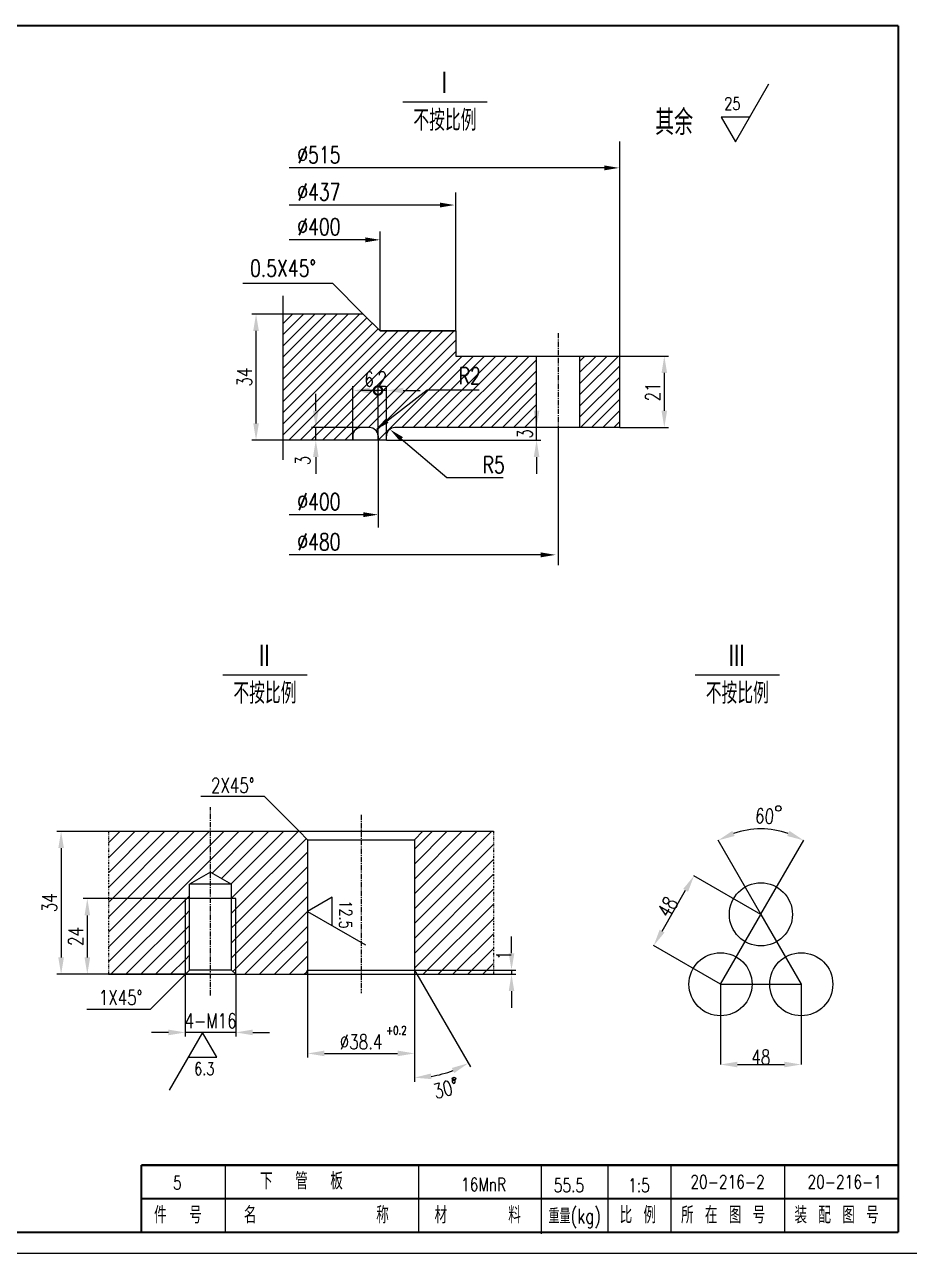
# Model space of a CAD drawing. Extents: x -11639 to -9817, y 3347 to 4292.
# Drawn here: x -10449.5 to -10239.1, y 3512.7 to 3804.9 of the extents above; entities that cross this region are included whole.
import ezdxf
from ezdxf.enums import TextEntityAlignment as Align

# ---------------------------------------------------------------- set-up
doc = ezdxf.new("R2010")
doc.units = 0
doc.header["$LTSCALE"] = 10
doc.header["$MEASUREMENT"] = 0
doc.linetypes.add('CENTER', pattern=[2, 1.25, -0.25, 0.25, -0.25])
doc.linetypes.add('DIVIDE', pattern=[1.25, 0.5, -0.25, 0, -0.25, 0, -0.25])
doc.layers.get('0').update_dxf_attribs({"linetype": 'CONTINUOUS'})
doc.layers.get('DEFPOINTS').update_dxf_attribs({"linetype": 'CONTINUOUS'})
for name, color, linetype in [('1', 2, 'CONTINUOUS'), ('2', 1, 'CONTINUOUS'), ('CENTER', 2, 'CENTER'), ('DIM', 4, 'CONTINUOUS'), ('LK', 240, 'CONTINUOUS'), ('TK', 7, 'CONTINUOUS')]:
    doc.layers.add(name, color=color, linetype=linetype)
doc.styles.add('HZ', font='txt', dxfattribs={"width": 0.75, "bigfont": 'hztxt'})
doc.styles.get("Standard").update_dxf_attribs({"font": 'simplex', "width": 0.75, "bigfont": 'hztxt'})
doc.dimstyles.get("Standard").update_dxf_attribs({"dimtxt": 0.18, "dimasz": 0.18, "dimexe": 0.18, "dimexo": 0.0625, "dimgap": 0.09, "dimtad": 0, "dimtih": 1, "dimtoh": 1, "dimdec": 4, "dimzin": 0, "dimtxsty": 'STANDARD', "dimcen": 0.09, "dimazin": 3, "dimtfac": 1, "dimtdec": 4, "dimtofl": 0, "dimtmove": 0, "dimatfit": 3, "dimtolj": 1, "dimtzin": 0})

# ---------------------------------------------------------------- blocks, each defined once
blk = doc.blocks.new('*D84')
at = {"color": 0, "linetype": 'BYBLOCK'}
for p, q in [((-12003.3, 6827.3), (-12003.3, 6867.3)), ((-11805.4, 6787.3), (-12013.3, 6787.3)), ((-12003.3, 6757.3), (-12003.3, 6787.3)), ((-12360.3, 6757.3), (-11993.3, 6757.3)), ((-12003.3, 6717.3), (-12003.3, 6677.3))]:
    blk.add_line(p, q, dxfattribs=at)
for points in [[(-12010, 6827.3), (-11996.6, 6827.3), (-12003.3, 6787.3)], [(-12010, 6717.3), (-11996.6, 6717.3), (-12003.3, 6757.3)]]:
    blk.add_solid(points, dxfattribs=at)
at = {"layer": 'DEFPOINTS', "color": 0, "linetype": 'BYBLOCK'}
for p in [(-12003.3, 6787.3), (-11805.3, 6787.3), (-12360.3, 6757.3)]:
    blk.add_point(p, dxfattribs=at)
at = {"color": 0, "linetype": 'BYBLOCK', "insert": (-12030.8, 6772.3), "char_height": 35, "attachment_point": 5, "rotation": 90}
blk.add_mtext('\\A1;3', dxfattribs=at)
blk = doc.blocks.new('_DOTSMALL')
at = {"layer": '1', "color": 0, "const_width": 0.5}
blk.add_lwpolyline([(-0.0625, 0, 1), (0.0625, 0, 1)], format="xyb", close=True, dxfattribs=at)
blk = doc.blocks.new('*D85')
at = {"color": 0, "linetype": 'BYBLOCK'}
for p, q in [((-12440.3, 6757.4), (-12440.3, 6885.5)), ((-12400.3, 6875.5), (-12380.3, 6875.5)), ((-12380.3, 6758), (-12380.3, 6885.5))]:
    blk.add_line(p, q, dxfattribs=at)
blk.add_solid([(-12400.3, 6882.1), (-12400.3, 6868.8), (-12440.3, 6875.5)], dxfattribs=at)
at = {"layer": 'DEFPOINTS', "color": 0, "linetype": 'BYBLOCK'}
for p in [(-12380.3, 6875.5), (-12440.3, 6757.3), (-12380.3, 6757.9)]:
    blk.add_point(p, dxfattribs=at)
at = {"color": 0, "linetype": 'BYBLOCK', "xscale": 40, "yscale": 40, "zscale": 40}
blk.add_blockref('_DOTSMALL', (-12380.3, 6875.5), dxfattribs=at)
at = {"color": 0, "linetype": 'BYBLOCK', "insert": (-12401.5, 6902.6), "char_height": 35, "attachment_point": 5}
blk.add_mtext('\\A1;6', dxfattribs=at)
blk = doc.blocks.new('*D86')
at = {"color": 0, "linetype": 'BYBLOCK'}
for p, q in [((-12528.2, 6827.3), (-12528.2, 6867.3)), ((-12414.1, 6787.3), (-12538.2, 6787.3)), ((-12528.2, 6757.3), (-12528.2, 6787.3)), ((-12528.2, 6757.3), (-12528.2, 6787.3)), ((-12440.4, 6757.3), (-12538.2, 6757.3)), ((-12528.2, 6717.3), (-12528.2, 6677.3))]:
    blk.add_line(p, q, dxfattribs=at)
for points in [[(-12534.9, 6827.3), (-12521.6, 6827.3), (-12528.2, 6787.3)], [(-12534.9, 6717.3), (-12521.6, 6717.3), (-12528.2, 6757.3)]]:
    blk.add_solid(points, dxfattribs=at)
at = {"layer": 'DEFPOINTS', "color": 0, "linetype": 'BYBLOCK'}
for p in [(-12528.2, 6787.3), (-12414.1, 6787.3), (-12440.3, 6757.3)]:
    blk.add_point(p, dxfattribs=at)
at = {"color": 0, "linetype": 'BYBLOCK', "insert": (-12558.9, 6708.9), "char_height": 35, "attachment_point": 5, "rotation": 90}
blk.add_mtext('\\A1;3', dxfattribs=at)
blk = doc.blocks.new('*D87')
at = {"color": 0, "linetype": 'BYBLOCK'}
for p, q in [((-12380.3, 6875.5), (-12420.3, 6875.5)), ((-12380.3, 6757.4), (-12380.3, 6885.5)), ((-12360.3, 6875.5), (-12380.3, 6875.5)), ((-12360.3, 6757.8), (-12360.3, 6885.5)), ((-12320.3, 6875.5), (-12280.3, 6875.5))]:
    blk.add_line(p, q, dxfattribs=at)
blk.add_solid([(-12320.3, 6882.1), (-12320.3, 6868.8), (-12360.3, 6875.5)], dxfattribs=at)
at = {"layer": 'DEFPOINTS', "color": 0, "linetype": 'BYBLOCK'}
for p in [(-12380.3, 6875.5), (-12380.3, 6757.3), (-12360.3, 6757.8)]:
    blk.add_point(p, dxfattribs=at)
at = {"color": 0, "linetype": 'BYBLOCK', "xscale": 40, "yscale": 40, "zscale": 40}
blk.add_blockref('_DOTSMALL', (-12380.3, 6875.5), dxfattribs=at)
at = {"color": 0, "linetype": 'BYBLOCK', "insert": (-12370.3, 6903), "char_height": 35, "attachment_point": 5}
blk.add_mtext('\\A1;2', dxfattribs=at)
blk = doc.blocks.new('*D88')
at = {"color": 0, "linetype": 'BYBLOCK'}
for p, q in [((-12606.9, 7057.3), (-12680.3, 7057.3)), ((-12670.3, 6797.3), (-12670.3, 7017.3)), ((-12606.9, 6757.3), (-12680.3, 6757.3))]:
    blk.add_line(p, q, dxfattribs=at)
for points in [[(-12676.9, 7017.3), (-12663.6, 7017.3), (-12670.3, 7057.3)], [(-12676.9, 6797.3), (-12663.6, 6797.3), (-12670.3, 6757.3)]]:
    blk.add_solid(points, dxfattribs=at)
at = {"layer": 'DEFPOINTS', "color": 0, "linetype": 'BYBLOCK'}
for p in [(-12670.3, 7057.3), (-12606.8, 7057.3), (-12606.8, 6757.3)]:
    blk.add_point(p, dxfattribs=at)
at = {"color": 0, "linetype": 'BYBLOCK', "insert": (-12697.8, 6907.3), "char_height": 35, "attachment_point": 5, "rotation": 90}
blk.add_mtext('\\A1;34', dxfattribs=at)
blk = doc.blocks.new('*D89')
at = {"color": 0, "linetype": 'BYBLOCK'}
for p, q in [((-11805.3, 6957.3), (-11689.6, 6957.3)), ((-11699.6, 6917.3), (-11699.6, 6827.3)), ((-11805.3, 6787.3), (-11689.6, 6787.3))]:
    blk.add_line(p, q, dxfattribs=at)
for points in [[(-11706.2, 6917.3), (-11692.9, 6917.3), (-11699.6, 6957.3)], [(-11706.2, 6827.3), (-11692.9, 6827.3), (-11699.6, 6787.3)]]:
    blk.add_solid(points, dxfattribs=at)
at = {"layer": 'DEFPOINTS', "color": 0, "linetype": 'BYBLOCK'}
for p in [(-11805.4, 6957.3), (-11805.4, 6787.3), (-11699.6, 6787.3)]:
    blk.add_point(p, dxfattribs=at)
at = {"color": 0, "linetype": 'BYBLOCK', "insert": (-11727.1, 6872.3), "char_height": 35, "attachment_point": 5, "rotation": 90}
blk.add_mtext('\\A1;21', dxfattribs=at)
blk = doc.blocks.new('*D105')
at = {"color": 0, "linetype": 'BYBLOCK'}
for p, q in [((-16575.7, 6793.9), (-16677.3, 6970)), ((-16575.6, 6793.9), (-16473.9, 6970))]:
    blk.add_line(p, q, dxfattribs=at)
blk.add_arc((-16575.6, 6793.8), 203.2, 71.2969, 108.7031, dxfattribs=at)
for points in [[(-16638.1, 6980.2), (-16643.5, 6992.4), (-16677.2, 6969.8)], [(-16507.7, 6992.4), (-16513.2, 6980.2), (-16474, 6969.8)]]:
    blk.add_solid(points, dxfattribs=at)
at = {"layer": 'DEFPOINTS', "color": 0, "linetype": 'BYBLOCK'}
for p in [(-16610.9, 6993.9), (-16575.6, 6793.8), (-16575.6, 6793.8), (-16671.6, 6627.5), (-16479.6, 6627.5)]:
    blk.add_point(p, dxfattribs=at)
at = {"color": 0, "linetype": 'BYBLOCK', "insert": (-16566.8, 7027.5), "char_height": 35, "attachment_point": 5, "rotation": 357.8264}
blk.add_mtext('\\A1;60', dxfattribs=at)
blk = doc.blocks.new('*D103')
at = {"color": 0, "linetype": 'BYBLOCK'}
for p, q in [((-16575.7, 6793.8), (-16734.8, 6885.7)), ((-16810.6, 6754), (-16754.6, 6851)), ((-16671.7, 6627.6), (-16830.8, 6719.4))]:
    blk.add_line(p, q, dxfattribs=at)
for points in [[(-16760.4, 6854.3), (-16748.8, 6847.6), (-16734.6, 6885.6)], [(-16816.4, 6757.3), (-16804.8, 6750.6), (-16830.6, 6719.3)]]:
    blk.add_solid(points, dxfattribs=at)
at = {"layer": 'DEFPOINTS', "color": 0, "linetype": 'BYBLOCK'}
for p in [(-16734.6, 6885.6), (-16575.6, 6793.8), (-16671.6, 6627.5)]:
    blk.add_point(p, dxfattribs=at)
at = {"color": 0, "linetype": 'BYBLOCK', "insert": (-16797.8, 6811.3), "char_height": 35, "attachment_point": 5, "rotation": 60}
blk.add_mtext('\\A1;48', dxfattribs=at)
blk = doc.blocks.new('*D104')
at = {"color": 0, "linetype": 'BYBLOCK'}
for p, q in [((-16671.6, 6627.5), (-16671.6, 6436.5)), ((-16479.6, 6627.5), (-16479.6, 6436.5)), ((-16631.6, 6436.7), (-16519.6, 6436.7))]:
    blk.add_line(p, q, dxfattribs=at)
for points in [[(-16631.6, 6443.3), (-16631.6, 6430), (-16671.6, 6436.7)], [(-16519.6, 6443.3), (-16519.6, 6430), (-16479.6, 6436.7)]]:
    blk.add_solid(points, dxfattribs=at)
at = {"layer": 'DEFPOINTS', "color": 0, "linetype": 'BYBLOCK'}
for p in [(-16671.6, 6627.5), (-16479.6, 6627.5), (-16479.6, 6436.7)]:
    blk.add_point(p, dxfattribs=at)
at = {"color": 0, "linetype": 'BYBLOCK', "insert": (-16575.6, 6454.3), "char_height": 35, "attachment_point": 5}
blk.add_mtext('\\A1;48', dxfattribs=at)
blk = doc.blocks.new('*D113')
at = {"color": 0, "linetype": 'BYBLOCK'}
for p, q in [((-12366.4, 5409), (-12366.4, 5143.3)), ((-12360.6, 5399.1), (-12233.5, 5178.9))]:
    blk.add_line(p, q, dxfattribs=at)
blk.add_arc((-12366.4, 5409.1), 255.8, 278.9679, 291.0321, dxfattribs=at)
for points in [[(-12277.5, 5176.3), (-12271.7, 5164.3), (-12238.5, 5187.6)], [(-12326, 5149.8), (-12327.1, 5163.1), (-12366.4, 5153.3)]]:
    blk.add_solid(points, dxfattribs=at)
at = {"layer": 'DEFPOINTS', "color": 0, "linetype": 'BYBLOCK'}
for p in [(-12366.4, 5719.1), (-12366.4, 5409.1), (-12366.4, 5409.1), (-12360.7, 5399.1), (-12278.9, 5168.7)]:
    blk.add_point(p, dxfattribs=at)
at = {"color": 0, "linetype": 'BYBLOCK', "insert": (-12292.1, 5126.8), "char_height": 35, "attachment_point": 5, "rotation": 14.7505}
blk.add_mtext('\\A1;30°', dxfattribs=at)
blk = doc.blocks.new('*D114')
at = {"color": 0, "linetype": 'BYBLOCK'}
for p, q in [((-12135.7, 5449.1), (-12135.7, 5489.1)), ((-12366.4, 5409.1), (-12125.7, 5409.1)), ((-12135.7, 5409.1), (-12135.7, 5399.1)), ((-12135.7, 5409.1), (-12135.7, 5399.1)), ((-12366.4, 5399.1), (-12125.7, 5399.1)), ((-12135.7, 5359.1), (-12135.7, 5319.1))]:
    blk.add_line(p, q, dxfattribs=at)
for points in [[(-12142.3, 5449.1), (-12129, 5449.1), (-12135.7, 5409.1)], [(-12142.3, 5359.1), (-12129, 5359.1), (-12135.7, 5399.1)]]:
    blk.add_solid(points, dxfattribs=at)
at = {"layer": 'DEFPOINTS', "color": 0, "linetype": 'BYBLOCK'}
for p in [(-12366.4, 5409.1), (-12366.4, 5399.1), (-12135.7, 5399.1)]:
    blk.add_point(p, dxfattribs=at)
at = {"color": 0, "linetype": 'BYBLOCK', "insert": (-12153.7, 5444.1), "char_height": 35, "attachment_point": 5, "rotation": 90}
blk.add_mtext('\\A1;1', dxfattribs=at)
blk = doc.blocks.new('*X75')
at = {"color": 0}
for p, q in [((15765.7, -5588.9), (15833.4, -5521.2)), ((15765.7, -5553.6), (15798, -5521.2)), ((15769.5, -5620.5), (15868.8, -5521.2)), ((15791.9, -5633.4), (15904.1, -5521.2)), ((15814.3, -5646.4), (15939.5, -5521.2)), ((15815.7, -5680.4), (15974.8, -5521.2)), ((16250.4, -5563.9), (16293, -5521.2)), ((16250.4, -5599.2), (16328.4, -5521.2)), ((16250.4, -5634.6), (16363.7, -5521.2)), ((16250.4, -5669.9), (16399.1, -5521.2)), ((16250.4, -5705.3), (16434.4, -5521.2)), ((15825.7, -5705.7), (15993.3, -5538.1)), ((16250.4, -5740.6), (16438.4, -5552.7)), ((15825.7, -5741.1), (15996.4, -5570.4)), ((15825.7, -5776.4), (15996.4, -5605.7)), ((16250.4, -5776), (16438.4, -5588)), ((16250.4, -5811.4), (16438.4, -5623.4)), ((15825.7, -5811.8), (15996.4, -5641.1)), ((16250.4, -5846.7), (16438.4, -5658.7)), ((15705.7, -5684.3), (15708.8, -5681.2)), ((15825.7, -5847.1), (15996.4, -5676.4)), ((16271.2, -5861.2), (16438.4, -5694.1)), ((15705.7, -5719.7), (15715.7, -5709.7)), ((15815.7, -5715.7), (15825.7, -5705.7)), ((15847, -5861.2), (15996.4, -5711.8)), ((15705.7, -5755), (15715.7, -5745)), ((15815.7, -5751.1), (15825.7, -5741.1)), ((15882.3, -5861.2), (15996.4, -5747.2)), ((16306.6, -5861.2), (16438.4, -5729.4)), ((15705.7, -5790.4), (15715.7, -5780.4)), ((15815.7, -5786.4), (15825.7, -5776.4)), ((15917.7, -5861.2), (15996.4, -5782.5)), ((16341.9, -5861.2), (16438.4, -5764.8)), ((15705.7, -5825.7), (15715.7, -5815.7)), ((15815.7, -5821.8), (15825.7, -5811.8)), ((16377.3, -5861.2), (16438.4, -5800.2)), ((15953, -5861.2), (15996.4, -5817.9)), ((16412.6, -5861.2), (16438.4, -5835.5)), ((15705.7, -5861.1), (15715.7, -5851.1)), ((15818.6, -5854.2), (15825.7, -5847.1)), ((15988.4, -5861.2), (15993.7, -5855.9))]:
    blk.add_line(p, q, dxfattribs=at)
blk = doc.blocks.new('*X76')
at = {"color": 0}
for p, q in [((15522.9, -5761), (15762.7, -5521.2)), ((15522.9, -5725.6), (15727.3, -5521.2)), ((15522.9, -5690.3), (15692, -5521.2)), ((15522.9, -5654.9), (15656.6, -5521.2)), ((15522.9, -5619.6), (15621.3, -5521.2)), ((15522.9, -5584.2), (15585.9, -5521.2)), ((15522.9, -5548.9), (15550.6, -5521.2)), ((15522.9, -5796.4), (15765.7, -5553.6)), ((15522.9, -5831.7), (15765.7, -5588.9)), ((15528.8, -5861.2), (15705.7, -5684.3)), ((15708.8, -5681.2), (15715.7, -5674.3)), ((15564.1, -5861.2), (15705.7, -5719.7)), ((15599.5, -5861.2), (15705.7, -5755)), ((15634.8, -5861.2), (15705.7, -5790.4)), ((15670.2, -5861.2), (15705.7, -5825.7)), ((15705.5, -5861.2), (15705.7, -5861.1))]:
    blk.add_line(p, q, dxfattribs=at)
blk = doc.blocks.new('*D112')
at = {"color": 0, "linetype": 'BYBLOCK'}
for p, q in [((-17339.5, 2436.4), (-17339.5, 2288.2)), ((-17219.3, 2436.4), (-17219.3, 2288.2)), ((-17379.5, 2298.2), (-17419.5, 2298.2)), ((-17219.3, 2298.2), (-17339.5, 2298.2)), ((-17179.3, 2298.2), (-17139.3, 2298.2))]:
    blk.add_line(p, q, dxfattribs=at)
for points in [[(-17379.5, 2304.9), (-17379.5, 2291.5), (-17339.5, 2298.2)], [(-17179.3, 2304.9), (-17179.3, 2291.5), (-17219.3, 2298.2)]]:
    blk.add_solid(points, dxfattribs=at)
at = {"layer": 'DEFPOINTS', "color": 0, "linetype": 'BYBLOCK'}
for p in [(-17339.5, 2436.5), (-17219.3, 2436.5), (-17339.5, 2298.2)]:
    blk.add_point(p, dxfattribs=at)
at = {"color": 0, "linetype": 'BYBLOCK', "insert": (-17279.4, 2325.7), "char_height": 35, "attachment_point": 5}
blk.add_mtext('\\A1;4-M16', dxfattribs=at)
blk = doc.blocks.new('*D111')
at = {"color": 0, "linetype": 'BYBLOCK'}
for p, q in [((-17279.4, 2616.5), (-17582.5, 2616.5)), ((-17572.5, 2576.5), (-17572.5, 2476.5)), ((-17279.4, 2436.5), (-17582.5, 2436.5))]:
    blk.add_line(p, q, dxfattribs=at)
for points in [[(-17579.1, 2576.5), (-17565.8, 2576.5), (-17572.5, 2616.5)], [(-17579.1, 2476.5), (-17565.8, 2476.5), (-17572.5, 2436.5)]]:
    blk.add_solid(points, dxfattribs=at)
at = {"layer": 'DEFPOINTS', "color": 0, "linetype": 'BYBLOCK'}
for p in [(-17279.3, 2616.5), (-17572.5, 2436.5), (-17279.3, 2436.5)]:
    blk.add_point(p, dxfattribs=at)
at = {"color": 0, "linetype": 'BYBLOCK', "insert": (-17600, 2526.5), "char_height": 35, "attachment_point": 5, "rotation": 90}
blk.add_mtext('\\A1;24', dxfattribs=at)
blk = doc.blocks.new('*D110')
at = {"color": 0, "linetype": 'BYBLOCK'}
for p, q in [((-12620.4, 5409), (-12620.4, 5200.9)), ((-12366.4, 5409), (-12366.4, 5200.9)), ((-12580.4, 5210.9), (-12406.4, 5210.9))]:
    blk.add_line(p, q, dxfattribs=at)
for points in [[(-12580.4, 5217.6), (-12580.4, 5204.2), (-12620.4, 5210.9)], [(-12406.4, 5217.6), (-12406.4, 5204.2), (-12366.4, 5210.9)]]:
    blk.add_solid(points, dxfattribs=at)
at = {"layer": 'DEFPOINTS', "color": 0, "linetype": 'BYBLOCK'}
for p in [(-12620.4, 5409.1), (-12366.4, 5409.1), (-12366.4, 5210.9)]:
    blk.add_point(p, dxfattribs=at)
at = {"color": 0, "linetype": 'BYBLOCK', "insert": (-12493.4, 5238.4), "char_height": 35, "attachment_point": 5}
blk.add_mtext('\\A1;∅38.4', dxfattribs=at)
blk = doc.blocks.new('*D115')
at = {"color": 0, "linetype": 'BYBLOCK'}
for p, q in [((-13094, 5739.1), (-13216.6, 5739.1)), ((-13206.6, 5699.1), (-13206.6, 5439.1)), ((-13094, 5399.1), (-13216.6, 5399.1))]:
    blk.add_line(p, q, dxfattribs=at)
for points in [[(-13213.3, 5699.1), (-13199.9, 5699.1), (-13206.6, 5739.1)], [(-13213.3, 5439.1), (-13199.9, 5439.1), (-13206.6, 5399.1)]]:
    blk.add_solid(points, dxfattribs=at)
at = {"layer": 'DEFPOINTS', "color": 0, "linetype": 'BYBLOCK'}
for p in [(-13093.9, 5739.1), (-13206.6, 5399.1), (-13093.9, 5399.1)]:
    blk.add_point(p, dxfattribs=at)
at = {"color": 0, "linetype": 'BYBLOCK', "insert": (-13234.1, 5569.1), "char_height": 35, "attachment_point": 5, "rotation": 90}
blk.add_mtext('\\A1;34', dxfattribs=at)
blk = doc.blocks.new('20-216-2')
h = blk.add_hatch()
h.set_pattern_fill('ANSI31', color=256, scale=150, style=0)
h.set_pattern_definition([(45, (-4501, -3050.66), (-13.258252, 13.258252), [])])
h.paths.add_polyline_path([(-16876.32411, 3966.656), (-16916.32411, 4006.656), (-17107.79324, 4006.656), (-17107.79324, 3706.656), (-16941.32411, 3706.656), (-16941.32411, 3716.656, -0.4142135624), (-16921.32411, 3736.656), (-16901.32411, 3736.656, -0.4142135624), (-16881.32411, 3716.656), (-16881.32411, 3706.656), (-16861.32411, 3706.656), (-16861.32411, 3716.656, -0.4142135624), (-16841.32411, 3736.656), (-16504.1005, 3736.656), (-16504.1005, 3906.656), (-16696.32411, 3906.656), (-16696.32411, 3966.656)])
h.paths.add_polyline_path([(-16306.32411, 3906.656), (-16401.19812, 3906.656), (-16401.19812, 3736.656), (-16306.32411, 3736.656)])
h.paths.add_polyline_path([(-16919.34734, 3878.19198), (-16885.59734, 3878.19198), (-16885.59734, 3825.69198), (-16919.34734, 3825.69198)], flags=24)
h.paths.add_polyline_path([(-16888.82411, 3878.54623), (-16853.82411, 3878.54623), (-16853.82411, 3826.04623), (-16888.82411, 3826.04623)], flags=24)
h.paths.add_polyline_path([(-16699.55298, 3889.93922), (-16629.55298, 3889.93922), (-16629.55298, 3829.93922), (-16699.55298, 3829.93922)], flags=24)
for p, q in [((-17107.79324, 4049.65793), (-17107.79324, 3660.2842)), ((-17339.31414, 2436.46215), (-17339.31414, 2616.46215)), ((-17219.31414, 2436.46215), (-17219.31414, 2616.46215))]:
    blk.add_line(p, q)
at = {"linetype": 'DIVIDE'}
for p, q in [((-17522.08907, 2776.46215), (-17522.08907, 2436.46215)), ((-16606.64146, 2776.46215), (-16606.64146, 2436.46215))]:
    blk.add_line(p, q, dxfattribs=at)
at = {"color": 1, "const_width": 5}
blk.add_lwpolyline([(-19554.04823, 4692.6203), (-15644.04823, 4692.6203)], dxfattribs=at)
at = {"layer": '1'}
for p, q in [((-16822.1597, 4511.17292), (-16622.1597, 4511.17292)), ((-17250.1265, 3148.73598), (-17050.1265, 3148.73598)), ((-16126.97328, 3148.73598), (-15926.97328, 3148.73598)), ((-16066.93639, 2412.72742), (-15970.93639, 2579.0043)), ((-15970.93639, 2579.0043), (-15874.93639, 2412.72742)), ((-16066.93639, 2412.72742), (-15874.93639, 2412.72742)), ((-17244.04823, 1822.6203), (-17244.04823, 1982.6203)), ((-16784.04823, 1822.6203), (-16784.04823, 1982.6203)), ((-16492.85761, 1819.31405), (-16492.85761, 1979.31405)), ((-16334.04823, 1822.6203), (-16334.04823, 1982.6203)), ((-16184.04823, 1822.6203), (-16184.04823, 1982.6203)), ((-15914.04823, 1822.6203), (-15914.04823, 1982.6203)), ((-11394.04823, 1772.6203), (-19804.04823, 1772.6203))]:
    blk.add_line(p, q, dxfattribs=at)
at = {"layer": '1', "color": 1, "const_width": 5}
blk.add_lwpolyline([(-15644.04823, 4692.6203), (-15644.04823, 1822.6203)], dxfattribs=at)
at = {"layer": '1', "const_width": 5}
blk.add_lwpolyline([(-17444.04823, 1902.6203), (-15644.04823, 1902.6203)], dxfattribs=at)
at = {"layer": '2', "const_width": 5}
for points in [[(-17444.04823, 1982.6203), (-15644.04823, 1982.6203)], [(-17444.04823, 1982.6203), (-17444.04823, 1822.6203)], [(-15644.04823, 1822.6203), (-19554.04823, 1822.6203)]]:
    blk.add_lwpolyline(points, dxfattribs=at)
at = {"layer": 'CENTER'}
for p, q in [((-16452.64931, 3961.51864), (-16452.64931, 3686.0793)), ((-17279.31414, 2386.07729), (-17279.31414, 2834.25602)), ((-16921.62128, 2815.77033), (-16921.62128, 2391.33985))]:
    blk.add_line(p, q, dxfattribs=at)
at = {"layer": 'DIM'}
for p, q in [((-16031.65507, 4416.60486), (-15952.37168, 4553.95919)), ((-15997.86342, 4475.14713), (-16065.45834, 4475.14042)), ((-16065.45834, 4475.14042), (-16031.65507, 4416.60486)), ((-16306.38661, 3906.656), (-16306.38661, 4417.38173)), ((-16343.33781, 4354.29376), (-17092.83347, 4354.29376)), ((-16696.32411, 3966.656), (-16696.32411, 4296.07205)), ((-16734.18281, 4265.95644), (-17092.83347, 4265.95644)), ((-16911.64488, 4183.14618), (-17092.83347, 4183.14618)), ((-16876.32411, 3966.656), (-16876.32411, 4203.09431)), ((-17203.00249, 4080.14575), (-16989.81386, 4080.14575)), ((-16916.32411, 4006.656), (-16989.81386, 4080.14575)), ((-16859.91612, 3752.59775), (-16764.10464, 3826.28434)), ((-16764.10464, 3826.28434), (-16690.45298, 3826.28434)), ((-16690.45298, 3826.28434), (-16640.45298, 3826.28434)), ((-16452.64931, 3736.656), (-16452.64931, 3409.58209)), ((-16881.32411, 3707.3185), (-16881.32411, 3498.9785)), ((-16825.86858, 3709.5295), (-16717.89146, 3618.29246)), ((-16717.89146, 3618.29246), (-16633.4093, 3618.29246)), ((-16633.4093, 3618.29246), (-16583.4093, 3618.29246)), ((-16916.32411, 3529.54142), (-17092.83347, 3529.54142)), ((-16494.37817, 3433.98132), (-17092.83347, 3433.98132)), ((-17302.54787, 2860.2248), (-17152.38394, 2860.2248)), ((-17068.62128, 2776.46215), (-17152.38394, 2860.2248)), ((-16990.08572, 2619.6915), (-17048.62128, 2585.88823)), ((-16990.07901, 2552.09658), (-16990.08572, 2619.6915)), ((-17048.62128, 2585.88823), (-16911.26695, 2506.60484)), ((-17339.31414, 2436.46215), (-17423.07679, 2352.69949)), ((-17423.07679, 2352.69949), (-17573.24072, 2352.69949)), ((-17298.39813, 2298.20113), (-17377.68152, 2160.8468)), ((-17264.59486, 2239.66557), (-17298.39813, 2298.20113)), ((-17332.18978, 2239.65886), (-17264.59486, 2239.66557))]:
    blk.add_line(p, q, dxfattribs=at)
for centre, radius in [((-15929.36628, 2830.82726), 6.40574), ((-16700.61827, 2187.5145), 4.31496)]:
    blk.add_circle(centre, radius, dxfattribs=at)
for points in [[(-16343.33781, 4360.12709), (-16343.33781, 4348.46043), (-16308.33781, 4354.29376)], [(-16734.18281, 4271.78977), (-16734.18281, 4260.1231), (-16699.18281, 4265.95644)], [(-16911.64488, 4188.97951), (-16911.64488, 4177.31285), (-16876.64488, 4183.14618)], [(-16856.35992, 3747.97377), (-16863.47233, 3757.22173), (-16887.66, 3731.26052)], [(-16829.63349, 3705.0738), (-16822.10366, 3713.98519), (-16852.60274, 3732.11897)], [(-16916.32411, 3535.37475), (-16916.32411, 3523.70809), (-16881.32411, 3529.54142)], [(-16494.37817, 3439.81465), (-16494.37817, 3428.14798), (-16459.37817, 3433.98132)]]:
    blk.add_solid(points, dxfattribs=at)
at = {"layer": 'LK'}
for p, q in [((-16916.32411, 4006.656), (-17107.79324, 4006.656)), ((-16876.32411, 3966.656), (-16916.32411, 4006.656)), ((-16696.32411, 3966.656), (-16876.32411, 3966.656)), ((-16876.32411, 3966.656), (-16696.32411, 3966.656)), ((-16696.32411, 3966.656), (-16696.32411, 3906.656)), ((-16696.32411, 3906.656), (-16306.32411, 3906.656)), ((-16504.1005, 3736.656), (-16504.1005, 3906.656)), ((-16401.19812, 3736.656), (-16401.19812, 3906.656)), ((-16306.32411, 3736.656), (-16306.32411, 3906.656)), ((-16941.32411, 3716.656), (-16941.32411, 3706.656)), ((-16901.32411, 3736.656), (-16921.32411, 3736.656)), ((-16881.32411, 3716.656), (-16881.32411, 3707.3185)), ((-16861.32411, 3707.18147), (-16861.32411, 3716.656)), ((-16306.32411, 3736.656), (-16841.32411, 3736.656)), ((-16721.32411, 3736.656), (-16721.32411, 3736.656)), ((-16861.32411, 3706.656), (-17107.79324, 3706.656)), ((-17522.08907, 2776.46215), (-16606.64146, 2776.46215)), ((-17048.62128, 2756.46215), (-17068.62128, 2776.46215)), ((-16794.62128, 2756.46215), (-16774.62128, 2776.46215)), ((-17048.62128, 2756.46215), (-17048.62128, 2446.46215)), ((-17048.62128, 2756.46215), (-16794.62128, 2756.46215)), ((-16794.62128, 2756.46215), (-16794.62128, 2446.46215)), ((-17279.31414, 2679.38987), (-17329.31414, 2650.52236)), ((-17279.31414, 2679.38987), (-17229.31414, 2650.52236)), ((-17329.31414, 2446.46215), (-17329.31414, 2650.52236)), ((-17229.31414, 2650.52236), (-17329.31414, 2650.52236)), ((-17229.31414, 2446.46215), (-17229.31414, 2650.52236)), ((-17219.31414, 2616.46215), (-17339.31414, 2616.46215)), ((-17522.08907, 2436.46215), (-16606.64146, 2436.46215)), ((-17329.31414, 2446.46215), (-17339.31414, 2436.46215)), ((-17229.31414, 2446.46215), (-17329.31414, 2446.46215)), ((-17229.31414, 2446.46215), (-17219.31414, 2436.46215)), ((-17048.62128, 2446.46215), (-17054.39479, 2436.46215)), ((-17048.62128, 2446.46215), (-16794.62128, 2446.46215)), ((-16794.62128, 2446.46215), (-16788.84778, 2436.46215))]:
    blk.add_line(p, q, dxfattribs=at)
for centre in [(-15970.93639, 2579.0043), (-16066.93639, 2412.72742), (-15874.93639, 2412.72742)]:
    blk.add_circle(centre, 75, dxfattribs=at)
for centre, start, end in [((-16921.32411, 3716.656), 90, 180), ((-16901.32411, 3716.656), 0, 90), ((-16841.32411, 3716.656), 90, 180)]:
    blk.add_arc(centre, 20, start, end, dxfattribs=at)
for name in ['*X76', '*X75']:
    blk.add_blockref(name, (-33044.99811, 8297.68959))
at = {"layer": '1', "style": 'HZ', "width": 0.75}
for s, p in [('I', (-16724.00482, 4532.77322)), ('不按比例', (-16722.1597, 4442.42292)), ('II', (-17151.97163, 3170.33628)), ('III', (-16028.8184, 3170.33628)), ('不按比例', (-17150.1265, 3079.98598)), ('不按比例', (-16026.97328, 3079.98598))]:
    blk.add_text(s, height=50, dxfattribs=at).set_placement(p, align=Align.CENTER)
for s, height, p in [('件  号', 40, (-17413.6911, 1843.96641)), ('名', 40, (-17200.18935, 1843.96641)), ('称', 40, (-16885.5552, 1843.96641)), ('材     料', 40, (-16746.96635, 1843.96641)), ('重量(kg)', 35, (-16475.97333, 1843.96641)), ('比 例', 40, (-16306.80956, 1843.96641)), ('所 在 图 号', 40, (-16160.72943, 1843.96641)), ('装 配 图 号', 40, (-15891.043, 1843.96641))]:
    blk.add_text(s, height=height, dxfattribs=at).set_placement(p)
at = {"layer": 'DIM', "style": 'HZ', "width": 0.75}
for s, rotation, p in [('25', 0.00568675, (-16057.94939, 4492.02845)), ('12.5', 270.00568675, (-16973.19769, 2612.18256)), ('6.3', 0.00568675, (-17318.40585, 2196.83419))]:
    blk.add_text(s, height=30, rotation=rotation, dxfattribs=at).set_placement(p)
at = {"layer": 'DIM', "linetype": 'BYBLOCK', "style": 'HZ', "width": 0.75}
blk.add_text('其余', height=60, dxfattribs=at).set_placement((-16177.25193, 4465.85528), align=Align.MIDDLE)
at = {"layer": 'DIM', "style": 'HZ', "width": 0.75}
for s, height, p in [('0.5X45%%D', 40, (-17185.52949, 4095.59839)), ('2X45%%d', 35, (-17278.59467, 2868.32268)), ('1X45%%d', 35, (-17545.16114, 2363.45032)), ('+0.2', 20, (-16862.01797, 2293.4023))]:
    blk.add_text(s, height=height, dxfattribs=at).set_placement(p)
at = {"layer": 'DIM', "char_height": 40, "style": 'HZ'}
for s, insert, attachment_point in [('%%C515', (-16970.4355, 4365.35657), 9), ('%%C437', (-16970.4355, 4277.01925), 9), ('\\A1;%%C400', (-16970.4355, 4194.209), 9), ('\\A1;R2', (-16689.55298, 3839.93922), 7), ('\\A1;R5', (-16632.5093, 3628.12079), 7), ('\\A1;%%C400', (-16970.4355, 3540.60423), 9), ('%%C480', (-16970.4355, 3445.04413), 9)]:
    blk.add_mtext(s, dxfattribs=dict(at, insert=insert, attachment_point=attachment_point))
at = {"layer": 'TK', "style": 'HZ', "width": 0.75}
for s, height, p in [('下  管  板', 40, (-17161.69999, 1924.73168)), ('5', 32, (-17368.83891, 1924.73168))]:
    blk.add_text(s, height=height, dxfattribs=at).set_placement(p)
for s, p in [('20-216-2', (-16050.14887, 1926.8506)), ('20-216-1', (-15771.75459, 1926.8506)), ('16MnR', (-16630.38239, 1920.48758)), ('55.5', (-16427.34097, 1918.66049)), ('1:5', (-16260.88355, 1918.66049))]:
    blk.add_text(s, height=32, dxfattribs=at).set_placement(p, align=Align.CENTER)
at = {"layer": 'DIM'}
for base, p1, p2, angle, text, picture, middle, set_off in [((-17171.26068, 4006.656), (-17107.79324, 3706.656), (-17107.79324, 4006.656), 90, '34', '*D88', (-17198.76068, 3856.656), (-4501.00079, -3050.66036)), ((-16200.57564, 3736.656), (-16306.38661, 3906.656), (-16306.38661, 3736.656), 270, '21', '*D89', (-16228.07564, 3821.656), (-4501.00079, -3050.66036)), ((-16504.28945, 3736.656), (-16861.32411, 3706.656), (-16306.32411, 3736.656), 90, '3', '*D84', (-16531.78945, 3721.656), (-4501.00079, -3050.66036)), ((-17634.77651, 2436.46215), (-17522.08907, 2776.46215), (-17522.08907, 2436.46215), 90, '34', '*D115', (-17662.27651, 2606.46215), (-4428.19112, -2962.64778))]:
    dim = blk.add_linear_dim(base=base, p1=p1, p2=p2, angle=angle, text=text, dimstyle='STANDARD', override={"dimexe": 10, "dimgap": 10, "dimcen": -0.09}, dxfattribs=at)
    dim.commit()
    dim.dimension.update_dxf_attribs({"geometry": picture, "text_midpoint": middle, "insert": set_off})
dim = blk.add_linear_dim(base=(-16881.32411, 3824.79623), p1=(-16941.32411, 3706.656), p2=(-16881.32411, 3707.256), text='6', dimstyle='STANDARD', override={"dimexe": 10, "dimgap": 10, "dimblk2": 'DOTSMALL', "dimsah": 1, "dimcen": -0.09}, dxfattribs=at)
dim.commit()
dim.dimension.update_dxf_attribs({"geometry": '*D85', "text_midpoint": (-16902.47234, 3851.94198), "dimtype": 160, "insert": (-4501.00079, -3050.66036)})
for base, p1, p2, text, override, picture, middle, set_off in [((-16881.32411, 3824.79623), (-16861.32411, 3707.11897), (-16881.32411, 3706.656), '2', {"dimexe": 10, "dimgap": 10, "dimblk2": 'DOTSMALL', "dimsah": 1, "dimcen": -0.09}, '*D87', (-16871.32411, 3852.29623), (-4501.00079, -3050.66036)), ((-16794.62128, 2248.2681), (-17048.62128, 2446.46215), (-16794.62128, 2446.46215), '%%c38.4', {"dimexe": 10, "dimgap": 10, "dimcen": -0.09}, '*D110', (-16921.62128, 2275.7681), (-4428.19112, -2962.64778))]:
    dim = blk.add_linear_dim(base=base, p1=p1, p2=p2, text=text, dimstyle='STANDARD', override=override, dxfattribs=at)
    dim.commit()
    dim.dimension.update_dxf_attribs({"geometry": picture, "text_midpoint": middle, "insert": set_off})
for base, p1, p2, text, picture, middle, set_off in [((-17029.25036, 3736.656), (-16941.32411, 3706.656), (-16915.06732, 3736.656), '3', '*D86', (-17059.9014, 3658.24639), (-4501.00079, -3050.66036)), ((-16563.86286, 2436.46215), (-16794.62128, 2446.46215), (-16794.62128, 2436.46215), '1', '*D114', (-16581.89737, 2481.47518), (-4428.19112, -2962.64778))]:
    dim = blk.add_linear_dim(base=base, p1=p1, p2=p2, angle=90, text=text, dimstyle='STANDARD', override={"dimexe": 10, "dimgap": 10, "dimcen": -0.09}, dxfattribs=at)
    dim.commit()
    dim.dimension.update_dxf_attribs({"geometry": picture, "text_midpoint": middle, "dimtype": 160, "insert": set_off})
for base, line1, line2, text, override, picture, middle, set_off in [((-16006.22204, 2779.11919), ((-15970.93639, 2579.0043), (-15874.93639, 2412.72742)), ((-16066.93639, 2412.72742), (-15970.93639, 2579.0043)), '60', {"dimcen": -0.09}, '*D105', (-15962.067, 2812.68273), (604.70299, -4214.81442)), ((-16707.12596, 2206.07071), ((-16794.62128, 2446.46215), (-16788.84778, 2436.46215)), ((-16794.62128, 2756.46215), (-16794.62128, 2446.46215)), '30%%d', {"dimexe": 10, "dimgap": 10, "dimtad": 3, "dimdec": 1, "dimcen": 0, "dimtdec": 1}, '*D113', (-16720.29464, 2164.15974), (-4428.19112, -2962.64778))]:
    dim = blk.add_angular_dim_2l(base=base, line1=line1, line2=line2, text=text, dimstyle='STANDARD', override=override, dxfattribs=at)
    dim.commit()
    dim.dimension.update_dxf_attribs({"geometry": picture, "text_midpoint": middle, "dimtype": 162, "insert": set_off})
dim = blk.add_aligned_dim(p1=(-16066.93639, 2412.72742), p2=(-15970.93639, 2579.0043), distance=183.5502, text='48', dimstyle='STANDARD', dxfattribs=at)
dim.commit()
dim.dimension.update_dxf_attribs({"geometry": '*D103', "text_midpoint": (-16193.12891, 2596.43596), "insert": (604.70299, -4214.81442)})
dim = blk.add_linear_dim(base=(-17572.45543, 2436.46215), p1=(-17279.31414, 2616.46215), p2=(-17279.31414, 2436.46215), angle=90, text='24', dimstyle='STANDARD', override={"dimexe": 10, "dimgap": 10, "dimcen": -0.09}, dxfattribs=at)
dim.commit()
dim.dimension.update_dxf_attribs({"geometry": '*D111', "text_midpoint": (-17599.95543, 2526.46215)})
dim = blk.add_linear_dim(base=(-17339.46872, 2298.20113), p1=(-17219.31414, 2436.46215), p2=(-17339.46872, 2436.46215), text='4-M16', dimstyle='STANDARD', override={"dimexe": 10, "dimgap": 10, "dimcen": -0.09}, dxfattribs=at)
dim.commit()
dim.dimension.update_dxf_attribs({"geometry": '*D112', "text_midpoint": (-17279.39143, 2325.70113)})
dim = blk.add_linear_dim(base=(-15874.93639, 2221.85921), p1=(-16066.93639, 2412.72742), p2=(-15874.93639, 2412.72742), text='48', dimstyle='STANDARD', dxfattribs=at)
dim.commit()
dim.dimension.update_dxf_attribs({"geometry": '*D104', "text_midpoint": (-15970.93639, 2239.44921), "insert": (604.70299, -4214.81442)})

msp = doc.modelspace()

# ---------------------------------------------------------------- block references
at = {"layer": '1', "xscale": 0.1, "yscale": 0.1, "zscale": 0.1}
msp.add_blockref('20-216-2', (-8677.35231, 3335.39854), dxfattribs=at)

doc.saveas('drawing.dxf')
